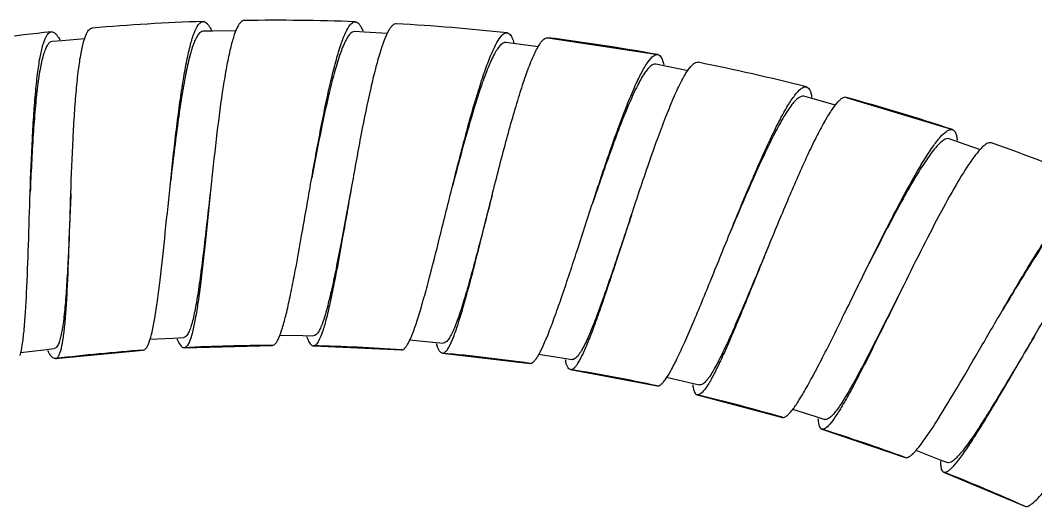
# Model space of a CAD drawing. Header units: millimetres. Extents: x 1035 to 2065, y 1005 to 1731.
# Drawn here: x 1320.75 to 1370.66, y 1522.3 to 1546.24 of the extents above; entities that cross this region are included whole.
import ezdxf

# ---------------------------------------------------------------- set-up
doc = ezdxf.new("R2010")
doc.units = ezdxf.units.MM

msp = doc.modelspace()

# ---------------------------------------------------------------- linework, layer by layer
at = {"color": 7, "linetype": 'Continuous'}
for p, q in [((1322.791, 1545.23), (1322.315, 1545.191)), ((1323.93, 1545.324), (1322.791, 1545.23)), ((1346.685, 1545.38), (1352.081, 1544.548)), ((1361.346, 1542.441), (1366.571, 1540.857)), ((1328.807, 1530.126), (1333.142, 1530.236)), ((1320.761, 1529.884), (1321.902, 1530.024)), ((1321.902, 1530.024), (1322.421, 1530.087)), ((1322.479, 1529.589), (1326.795, 1530.004)), ((1328.807, 1530.126), (1328.807, 1530.126)), ((1335.158, 1530.216), (1339.489, 1530.019)), ((1341.498, 1529.857), (1345.805, 1529.355)), ((1322.479, 1529.589), (1322.479, 1529.589)), ((1347.798, 1529.051), (1352.058, 1528.246)), ((1354.025, 1527.802), (1354.025, 1527.803)), ((1354.025, 1527.802), (1358.218, 1526.699)), ((1360.148, 1526.118), (1364.253, 1524.721)), ((1366.137, 1524.005), (1370.133, 1522.322))]:
    msp.add_line(p, q, dxfattribs=at)
for points in [[(1331.364, 1545.72), (1330.222, 1545.706), (1329.744, 1545.701)], [(1338.808, 1545.587), (1337.667, 1545.654), (1337.19, 1545.683)], [(1346.227, 1544.935), (1345.093, 1545.082), (1344.62, 1545.145)], [(1353.579, 1543.757), (1352.457, 1543.984), (1351.989, 1544.08)], [(1360.829, 1542.064), (1359.726, 1542.371), (1359.266, 1542.499)], [(1367.942, 1539.864), (1366.866, 1540.246), (1366.416, 1540.407)], [(1333.497, 1530.748), (1334.646, 1530.727), (1335.169, 1530.716)], [(1327.113, 1530.54), (1328.262, 1530.6), (1328.782, 1530.626)], [(1339.88, 1530.506), (1341.025, 1530.404), (1341.544, 1530.356)], [(1346.228, 1529.812), (1347.364, 1529.629), (1347.878, 1529.545)], [(1352.514, 1528.673), (1353.632, 1528.411), (1354.139, 1528.291)], [(1358.702, 1527.093), (1359.8, 1526.752), (1360.299, 1526.596)], [(1364.763, 1525.078), (1365.835, 1524.66), (1366.319, 1524.47)]]:
    msp.add_lwpolyline(points, dxfattribs=at)
for centre, radius, start, end in [((1333.248, 1440.338), 105.898, 87.85254, 90.8068), ((1333.246, 1440.344), 105.892, 91.90043, 94.85488), ((1333.245, 1440.308), 105.928, 83.80477, 86.75817), ((1333.245, 1440.343), 105.893, 95.94838, 98.9028), ((1333.249, 1440.337), 105.899, 79.75662, 82.71089), ((1333.251, 1440.343), 105.892, 75.70863, 78.66309), ((1333.253, 1440.343), 105.893, 71.66071, 74.61514), ((1333.251, 1440.335), 105.901, 67.61284, 70.56701), ((1333.247, 1440.335), 89.901, 90.06724, 92.83072), ((1343.74, 1531.057), 2.641, 195.8622, 197.8462), ((1324.411, 1531.23), 2.633, 208.0152, 210.0429), ((1333.247, 1440.328), 89.908, 94.11518, 96.87862), ((1333.248, 1440.342), 89.894, 86.01925, 88.78298), ((1333.249, 1440.343), 89.893, 81.97132, 84.73507), ((1350.112, 1530.088), 2.635, 191.8237, 193.7913), ((1333.25, 1440.337), 89.899, 77.92336, 80.68698), ((1333.243, 1440.31), 89.927, 73.87556, 76.63828), ((1333.251, 1440.336), 89.899, 69.82744, 72.59104), ((1333.254, 1440.341), 89.893, 65.77955, 68.54323)]:
    msp.add_arc(centre, radius, start, end, dxfattribs=at)
for points, knots in [([(1331.756, 1546.226), (1331.692, 1546.225), (1331.588, 1546.156), (1331.489, 1546.023), (1331.439, 1545.932), (1331.413, 1545.881)], [0, 0, 0, 0, 0.385805, 0.658877, 1, 1, 1, 1]), ([(1324.052, 1545.662), (1324.069, 1545.69), (1324.124, 1545.774), (1324.215, 1545.85), (1324.285, 1545.856)], [0, 0, 0, 0, 0.31779, 1, 1, 1, 1]), ([(1328.146, 1538.374), (1328.238, 1539.251), (1328.379, 1540.533), (1328.592, 1542.178), (1328.754, 1543.266), (1328.923, 1544.211), (1329.096, 1544.989), (1329.274, 1545.577), (1329.418, 1545.899), (1329.501, 1546.014)], [0, 0, 0, 0, 0.339656, 0.49648, 0.638902, 0.763166, 0.866111, 0.945368, 1, 1, 1, 1]), ([(1329.501, 1546.014), (1329.519, 1546.038), (1329.578, 1546.113), (1329.668, 1546.176), (1329.735, 1546.178)], [0, 0, 0, 0, 0.313399, 1, 1, 1, 1]), ([(1329.735, 1546.178), (1329.798, 1546.18), (1329.903, 1546.119), (1330.004, 1545.994), (1330.056, 1545.908), (1330.083, 1545.859)], [0, 0, 0, 0, 0.388024, 0.660302, 1, 1, 1, 1]), ([(1331.413, 1545.881), (1331.339, 1545.73), (1331.206, 1545.359), (1331.037, 1544.708), (1330.872, 1543.892), (1330.648, 1542.539), (1330.398, 1540.613), (1330.224, 1539.008), (1330.135, 1538.164)], [0, 0, 0, 0, 0.064117, 0.150378, 0.257273, 0.382449, 0.675192, 1, 1, 1, 1]), ([(1335.08, 1538.489), (1335.234, 1539.356), (1335.464, 1540.624), (1335.792, 1542.249), (1336.031, 1543.322), (1336.265, 1544.252), (1336.493, 1545.016), (1336.712, 1545.591), (1336.878, 1545.903), (1336.969, 1546.012)], [0, 0, 0, 0, 0.339411, 0.496152, 0.638534, 0.762807, 0.865817, 0.945197, 1, 1, 1, 1]), ([(1336.969, 1546.012), (1336.988, 1546.036), (1337.053, 1546.107), (1337.149, 1546.164), (1337.216, 1546.162)], [0, 0, 0, 0, 0.31399, 1, 1, 1, 1]), ([(1338.868, 1545.745), (1338.783, 1545.6), (1338.624, 1545.238), (1338.41, 1544.6), (1338.188, 1543.798), (1337.869, 1542.464), (1337.484, 1540.562), (1337.197, 1538.975), (1337.049, 1538.139)], [0, 0, 0, 0, 0.064217, 0.150547, 0.257477, 0.382655, 0.675327, 1, 1, 1, 1]), ([(1337.216, 1546.162), (1337.279, 1546.159), (1337.379, 1546.091), (1337.472, 1545.958), (1337.518, 1545.869), (1337.541, 1545.818)], [0, 0, 0, 0, 0.387739, 0.660086, 1, 1, 1, 1]), ([(1339.236, 1546.067), (1339.171, 1546.07), (1339.062, 1546.008), (1338.954, 1545.882), (1338.897, 1545.794), (1338.868, 1545.745)], [0, 0, 0, 0, 0.385419, 0.658594, 1, 1, 1, 1]), ([(1321.237, 1537.769), (1321.267, 1538.651), (1321.317, 1539.94), (1321.413, 1541.598), (1321.499, 1542.695), (1321.6, 1543.649), (1321.719, 1544.437), (1321.855, 1545.036), (1321.975, 1545.367), (1322.05, 1545.487)], [0, 0, 0, 0, 0.339785, 0.496653, 0.639096, 0.763354, 0.866261, 0.945454, 1, 1, 1, 1]), ([(1322.05, 1545.487), (1322.066, 1545.512), (1322.12, 1545.591), (1322.206, 1545.659), (1322.271, 1545.666)], [0, 0, 0, 0, 0.313085, 1, 1, 1, 1]), ([(1322.271, 1545.666), (1322.334, 1545.672), (1322.443, 1545.618), (1322.553, 1545.501), (1322.612, 1545.418), (1322.642, 1545.372)], [0, 0, 0, 0, 0.387829, 0.660157, 1, 1, 1, 1]), ([(1323.235, 1537.7), (1323.265, 1538.602), (1323.315, 1539.923), (1323.413, 1541.624), (1323.499, 1542.756), (1323.6, 1543.745), (1323.718, 1544.564), (1323.855, 1545.188), (1323.977, 1545.534), (1324.052, 1545.662)], [0, 0, 0, 0, 0.336929, 0.493509, 0.636184, 0.761018, 0.864688, 0.944729, 1, 1, 1, 1]), ([(1329.744, 1545.701), (1329.655, 1545.701), (1329.515, 1545.579), (1329.394, 1545.371), (1329.233, 1545.009), (1329.055, 1544.402), (1328.857, 1543.504), (1328.668, 1542.41), (1328.415, 1540.68), (1328.254, 1539.317), (1328.146, 1538.376)], [0, 0, 0, 0, 0.035046, 0.06227, 0.097088, 0.189647, 0.311469, 0.459103, 0.627056, 1, 1, 1, 1]), ([(1337.19, 1545.683), (1337.101, 1545.689), (1336.954, 1545.577), (1336.818, 1545.379), (1336.632, 1545.03), (1336.411, 1544.437), (1336.151, 1543.555), (1335.885, 1542.477), (1335.511, 1540.77), (1335.254, 1539.422), (1335.08, 1538.492)], [0, 0, 0, 0, 0.03513, 0.062235, 0.096951, 0.189513, 0.311543, 0.45908, 0.626998, 1, 1, 1, 1]), ([(1342.005, 1538.115), (1342.22, 1538.971), (1342.54, 1540.221), (1342.983, 1541.821), (1343.297, 1542.876), (1343.597, 1543.788), (1343.878, 1544.533), (1344.137, 1545.09), (1344.325, 1545.388), (1344.423, 1545.489)], [0, 0, 0, 0, 0.339805, 0.49668, 0.639127, 0.763383, 0.866285, 0.945469, 1, 1, 1, 1]), ([(1343.943, 1537.627), (1344.163, 1538.503), (1344.489, 1539.783), (1344.943, 1541.425), (1345.265, 1542.515), (1345.572, 1543.46), (1345.859, 1544.236), (1346.125, 1544.817), (1346.316, 1545.13), (1346.417, 1545.239)], [0, 0, 0, 0, 0.336908, 0.493481, 0.636151, 0.760987, 0.864662, 0.944714, 1, 1, 1, 1]), ([(1344.423, 1545.489), (1344.444, 1545.511), (1344.513, 1545.576), (1344.611, 1545.625), (1344.677, 1545.618)], [0, 0, 0, 0, 0.313008, 1, 1, 1, 1]), ([(1344.677, 1545.618), (1344.697, 1545.615), (1344.792, 1545.587), (1344.856, 1545.5), (1344.894, 1545.433)], [0, 0, 0, 0, 0.20688, 1, 1, 1, 1]), ([(1344.894, 1545.433), (1344.902, 1545.42), (1344.933, 1545.362), (1344.959, 1545.301), (1344.977, 1545.254)], [0, 0, 0, 0, 0.226258, 1, 1, 1, 1]), ([(1346.417, 1545.239), (1346.439, 1545.263), (1346.511, 1545.334), (1346.615, 1545.389), (1346.685, 1545.38)], [0, 0, 0, 0, 0.317804, 1, 1, 1, 1]), ([(1322.315, 1545.191), (1322.226, 1545.184), (1322.096, 1545.054), (1321.989, 1544.839), (1321.853, 1544.468), (1321.719, 1543.85), (1321.585, 1542.939), (1321.473, 1541.834), (1321.343, 1540.09), (1321.278, 1538.718), (1321.237, 1537.771)], [0, 0, 0, 0, 0.035046, 0.06211, 0.096778, 0.189337, 0.311341, 0.458852, 0.626806, 1, 1, 1, 1]), ([(1344.619, 1545.142), (1344.532, 1545.155), (1344.376, 1545.056), (1344.226, 1544.868), (1344.016, 1544.533), (1343.755, 1543.957), (1343.432, 1543.096), (1343.09, 1542.04), (1342.597, 1540.362), (1342.244, 1539.034), (1342.005, 1538.117)], [0, 0, 0, 0, 0.034923, 0.062052, 0.096853, 0.189471, 0.311174, 0.458748, 0.626878, 1, 1, 1, 1]), ([(1348.886, 1537.253), (1349.161, 1538.091), (1349.568, 1539.314), (1350.122, 1540.878), (1350.509, 1541.907), (1350.873, 1542.795), (1351.206, 1543.519), (1351.504, 1544.057), (1351.712, 1544.341), (1351.817, 1544.436)], [0, 0, 0, 0, 0.339606, 0.496413, 0.638826, 0.763091, 0.86605, 0.945332, 1, 1, 1, 1]), ([(1351.817, 1544.436), (1351.84, 1544.457), (1351.914, 1544.517), (1352.015, 1544.56), (1352.081, 1544.548)], [0, 0, 0, 0, 0.313496, 1, 1, 1, 1]), ([(1352.081, 1544.548), (1352.155, 1544.535), (1352.256, 1544.424), (1352.333, 1544.242), (1352.368, 1544.119), (1352.384, 1544.05)], [0, 0, 0, 0, 0.371969, 0.648482, 1, 1, 1, 1]), ([(1351.989, 1544.079), (1351.901, 1544.098), (1351.739, 1544.007), (1351.577, 1543.829), (1351.344, 1543.509), (1351.042, 1542.953), (1350.66, 1542.117), (1350.245, 1541.088), (1349.635, 1539.451), (1349.19, 1538.152), (1348.887, 1537.256)], [0, 0, 0, 0, 0.035151, 0.062371, 0.097182, 0.189834, 0.311711, 0.459177, 0.627066, 1, 1, 1, 1]), ([(1350.785, 1536.63), (1351.066, 1537.487), (1351.482, 1538.741), (1352.05, 1540.346), (1352.448, 1541.409), (1352.82, 1542.33), (1353.162, 1543.084), (1353.468, 1543.646), (1353.681, 1543.944), (1353.789, 1544.046)], [0, 0, 0, 0, 0.336787, 0.493317, 0.635964, 0.760803, 0.864511, 0.944625, 1, 1, 1, 1]), ([(1353.789, 1544.046), (1353.813, 1544.069), (1353.89, 1544.135), (1353.998, 1544.183), (1354.068, 1544.17)], [0, 0, 0, 0, 0.318148, 1, 1, 1, 1]), ([(1355.689, 1535.907), (1356.022, 1536.723), (1356.515, 1537.915), (1357.178, 1539.435), (1357.637, 1540.435), (1358.062, 1541.295), (1358.446, 1541.994), (1358.781, 1542.509), (1359.008, 1542.778), (1359.12, 1542.866)], [0, 0, 0, 0, 0.339596, 0.4964, 0.638812, 0.763078, 0.866037, 0.945325, 1, 1, 1, 1]), ([(1359.12, 1542.866), (1359.144, 1542.884), (1359.222, 1542.94), (1359.327, 1542.975), (1359.391, 1542.959)], [0, 0, 0, 0, 0.313502, 1, 1, 1, 1]), ([(1359.391, 1542.959), (1359.464, 1542.94), (1359.557, 1542.823), (1359.621, 1542.636), (1359.647, 1542.512), (1359.658, 1542.442)], [0, 0, 0, 0, 0.372111, 0.648571, 1, 1, 1, 1]), ([(1359.265, 1542.496), (1359.179, 1542.52), (1359.012, 1542.443), (1358.837, 1542.278), (1358.582, 1541.974), (1358.242, 1541.44), (1357.801, 1540.632), (1357.315, 1539.635), (1356.591, 1538.046), (1356.056, 1536.782), (1355.69, 1535.91)], [0, 0, 0, 0, 0.035041, 0.062154, 0.097032, 0.189973, 0.311864, 0.459233, 0.627233, 1, 1, 1, 1]), ([(1361.346, 1542.441), (1361.284, 1542.458), (1361.165, 1542.421), (1361.033, 1542.32), (1360.959, 1542.247), (1360.92, 1542.205)], [0, 0, 0, 0, 0.385775, 0.65885, 1, 1, 1, 1]), ([(1360.92, 1542.205), (1360.807, 1542.081), (1360.576, 1541.761), (1360.232, 1541.183), (1359.846, 1540.446), (1359.253, 1539.209), (1358.477, 1537.429), (1357.862, 1535.937), (1357.541, 1535.151)], [0, 0, 0, 0, 0.064128, 0.150397, 0.257296, 0.382471, 0.675206, 1, 1, 1, 1]), ([(1362.381, 1534.085), (1362.771, 1534.876), (1363.347, 1536.031), (1364.116, 1537.502), (1364.645, 1538.467), (1365.13, 1539.295), (1365.562, 1539.965), (1365.933, 1540.454), (1366.178, 1540.706), (1366.296, 1540.785)], [0, 0, 0, 0, 0.339806, 0.49668, 0.639126, 0.763382, 0.866283, 0.945468, 1, 1, 1, 1]), ([(1366.296, 1540.785), (1366.321, 1540.801), (1366.402, 1540.851), (1366.508, 1540.878), (1366.571, 1540.857)], [0, 0, 0, 0, 0.313035, 1, 1, 1, 1]), ([(1366.571, 1540.857), (1366.642, 1540.834), (1366.727, 1540.709), (1366.777, 1540.519), (1366.795, 1540.392), (1366.801, 1540.322)], [0, 0, 0, 0, 0.371969, 0.648476, 1, 1, 1, 1]), ([(1366.415, 1540.404), (1366.332, 1540.435), (1366.159, 1540.371), (1365.974, 1540.219), (1365.697, 1539.936), (1365.321, 1539.428), (1364.824, 1538.654), (1364.267, 1537.693), (1363.432, 1536.156), (1362.808, 1534.932), (1362.381, 1534.086)], [0, 0, 0, 0, 0.034929, 0.062023, 0.096754, 0.189334, 0.311161, 0.458773, 0.626856, 1, 1, 1, 1]), ([(1368.484, 1540.202), (1368.432, 1540.221), (1368.329, 1540.204), (1368.208, 1540.136), (1368.045, 1540.01), (1367.823, 1539.77), (1367.653, 1539.547), (1367.56, 1539.418)], [0, 0, 0, 0, 0.133386, 0.223408, 0.33388, 0.62154, 1, 1, 1, 1]), ([(1367.56, 1539.418), (1367.305, 1539.064), (1366.776, 1538.211), (1365.973, 1536.761), (1365.091, 1535.049), (1364.486, 1533.831), (1364.174, 1533.2)], [0, 0, 0, 0, 0.184872, 0.424077, 0.702011, 1, 1, 1, 1]), ([(1327.084, 1530.395), (1327.143, 1530.558), (1327.246, 1530.953), (1327.376, 1531.638), (1327.503, 1532.49), (1327.68, 1533.892), (1327.889, 1535.87), (1328.055, 1537.513), (1328.146, 1538.374)], [0, 0, 0, 0, 0.064587, 0.151685, 0.259439, 0.385265, 0.677937, 1, 1, 1, 1]), ([(1333.458, 1530.607), (1333.529, 1530.766), (1333.659, 1531.153), (1333.837, 1531.827), (1334.024, 1532.668), (1334.299, 1534.054), (1334.647, 1536.012), (1334.929, 1537.638), (1335.08, 1538.489)], [0, 0, 0, 0, 0.064673, 0.151831, 0.259616, 0.385445, 0.678052, 1, 1, 1, 1]), ([(1320.742, 1529.739), (1320.79, 1529.906), (1320.864, 1530.308), (1320.945, 1531.001), (1321.012, 1531.86), (1321.089, 1533.27), (1321.158, 1535.257), (1321.207, 1536.905), (1321.237, 1537.769)], [0, 0, 0, 0, 0.064748, 0.151957, 0.259769, 0.3856, 0.678154, 1, 1, 1, 1]), ([(1330.135, 1538.167), (1330.025, 1537.208), (1329.872, 1535.815), (1329.658, 1534.042), (1329.503, 1532.915), (1329.366, 1532.095), (1329.247, 1531.55), (1329.164, 1531.233), (1329.076, 1530.977), (1328.98, 1530.768), (1328.864, 1530.63), (1328.782, 1530.626)], [0, 0, 0, 0, 0.373817, 0.542962, 0.691635, 0.814527, 0.864963, 0.907541, 0.94202, 0.968379, 1, 1, 1, 1]), ([(1330.135, 1538.164), (1330.043, 1537.297), (1329.876, 1535.655), (1329.663, 1533.688), (1329.481, 1532.317), (1329.35, 1531.507), (1329.216, 1530.877), (1329.109, 1530.521), (1329.045, 1530.382)], [0, 0, 0, 0, 0.33228, 0.629054, 0.754133, 0.859178, 0.941648, 1, 1, 1, 1]), ([(1337.049, 1538.142), (1336.872, 1537.195), (1336.622, 1535.817), (1336.283, 1534.065), (1336.049, 1532.951), (1335.855, 1532.143), (1335.698, 1531.608), (1335.592, 1531.297), (1335.486, 1531.048), (1335.376, 1530.846), (1335.251, 1530.714), (1335.169, 1530.716)], [0, 0, 0, 0, 0.373496, 0.542626, 0.691337, 0.814222, 0.86464, 0.907224, 0.94173, 0.968209, 1, 1, 1, 1]), ([(1337.049, 1538.139), (1336.897, 1537.281), (1336.614, 1535.656), (1336.263, 1533.709), (1335.984, 1532.355), (1335.797, 1531.556), (1335.619, 1530.936), (1335.487, 1530.589), (1335.413, 1530.454)], [0, 0, 0, 0, 0.332229, 0.628975, 0.754055, 0.859116, 0.941612, 1, 1, 1, 1]), ([(1339.83, 1530.367), (1339.912, 1530.52), (1340.07, 1530.897), (1340.295, 1531.557), (1340.541, 1532.383), (1340.913, 1533.746), (1341.398, 1535.674), (1341.794, 1537.276), (1342.005, 1538.115)], [0, 0, 0, 0, 0.064664, 0.151816, 0.259597, 0.385426, 0.67804, 1, 1, 1, 1]), ([(1368.927, 1531.795), (1369.372, 1532.557), (1370.028, 1533.668), (1370.899, 1535.08), (1371.494, 1536.005), (1372.037, 1536.797), (1372.515, 1537.434), (1372.919, 1537.897), (1373.182, 1538.131), (1373.305, 1538.201)], [0, 0, 0, 0, 0.339761, 0.496617, 0.639052, 0.763309, 0.866223, 0.945432, 1, 1, 1, 1]), ([(1373.395, 1537.814), (1373.314, 1537.849), (1373.138, 1537.797), (1372.942, 1537.66), (1372.646, 1537.396), (1372.235, 1536.915), (1371.685, 1536.178), (1371.062, 1535.259), (1370.122, 1533.787), (1369.413, 1532.61), (1368.928, 1531.797)], [0, 0, 0, 0, 0.035025, 0.062022, 0.096718, 0.189584, 0.311567, 0.458874, 0.626898, 1, 1, 1, 1]), ([(1323.236, 1537.703), (1323.194, 1536.741), (1323.14, 1535.343), (1323.052, 1533.562), (1322.977, 1532.427), (1322.898, 1531.6), (1322.819, 1531.047), (1322.758, 1530.724), (1322.688, 1530.461), (1322.609, 1530.245), (1322.502, 1530.098), (1322.421, 1530.088)], [0, 0, 0, 0, 0.373246, 0.542222, 0.690919, 0.813887, 0.864432, 0.907121, 0.941733, 0.96827, 1, 1, 1, 1]), ([(1322.741, 1529.987), (1322.787, 1530.146), (1322.861, 1530.53), (1322.942, 1531.19), (1323.01, 1532.01), (1323.087, 1533.362), (1323.159, 1535.274), (1323.207, 1536.864), (1323.235, 1537.7)], [0, 0, 0, 0, 0.064328, 0.150911, 0.258041, 0.383287, 0.675723, 1, 1, 1, 1]), ([(1343.945, 1537.63), (1343.702, 1536.697), (1343.354, 1535.34), (1342.893, 1533.616), (1342.58, 1532.522), (1342.329, 1531.729), (1342.135, 1531.205), (1342.007, 1530.903), (1341.884, 1530.662), (1341.76, 1530.468), (1341.626, 1530.348), (1341.544, 1530.356)], [0, 0, 0, 0, 0.373603, 0.542684, 0.691442, 0.814448, 0.864934, 0.907497, 0.941961, 0.968355, 1, 1, 1, 1]), ([(1341.837, 1530.19), (1341.916, 1530.336), (1342.069, 1530.695), (1342.287, 1531.324), (1342.526, 1532.111), (1342.886, 1533.417), (1343.359, 1535.271), (1343.74, 1536.816), (1343.943, 1537.627)], [0, 0, 0, 0, 0.064305, 0.150873, 0.257995, 0.383241, 0.675693, 1, 1, 1, 1]), ([(1346.169, 1529.675), (1346.261, 1529.822), (1346.445, 1530.187), (1346.716, 1530.829), (1347.02, 1531.635), (1347.488, 1532.969), (1348.108, 1534.86), (1348.616, 1536.431), (1348.886, 1537.253)], [0, 0, 0, 0, 0.064579, 0.151671, 0.259422, 0.385249, 0.677927, 1, 1, 1, 1]), ([(1370.653, 1530.786), (1371.006, 1531.392), (1371.693, 1532.56), (1372.693, 1534.198), (1373.594, 1535.586), (1374.18, 1536.399), (1374.459, 1536.736)], [0, 0, 0, 0, 0.297558, 0.575254, 0.814569, 1, 1, 1, 1]), ([(1350.787, 1536.632), (1350.478, 1535.718), (1350.036, 1534.388), (1349.454, 1532.7), (1349.065, 1531.631), (1348.758, 1530.858), (1348.527, 1530.35), (1348.379, 1530.057), (1348.239, 1529.826), (1348.102, 1529.641), (1347.958, 1529.531), (1347.878, 1529.545)], [0, 0, 0, 0, 0.373763, 0.542978, 0.691632, 0.814482, 0.864941, 0.907558, 0.942057, 0.968411, 1, 1, 1, 1]), ([(1348.159, 1529.359), (1348.248, 1529.499), (1348.425, 1529.846), (1348.688, 1530.457), (1348.982, 1531.226), (1349.433, 1532.503), (1350.036, 1534.32), (1350.525, 1535.835), (1350.785, 1536.63)], [0, 0, 0, 0, 0.064261, 0.1508, 0.257907, 0.383153, 0.675637, 1, 1, 1, 1]), ([(1352.444, 1528.541), (1352.547, 1528.681), (1352.756, 1529.032), (1353.072, 1529.653), (1353.432, 1530.436), (1353.992, 1531.734), (1354.745, 1533.575), (1355.362, 1535.106), (1355.689, 1535.907)], [0, 0, 0, 0, 0.06461, 0.151724, 0.259485, 0.385312, 0.677967, 1, 1, 1, 1]), ([(1357.542, 1535.154), (1357.169, 1534.263), (1356.633, 1532.967), (1355.933, 1531.323), (1355.469, 1530.283), (1355.108, 1529.534), (1354.842, 1529.043), (1354.674, 1528.763), (1354.518, 1528.543), (1354.368, 1528.371), (1354.218, 1528.273), (1354.139, 1528.292)], [0, 0, 0, 0, 0.374103, 0.543424, 0.692163, 0.815139, 0.865587, 0.908066, 0.9423, 0.968462, 1, 1, 1, 1]), ([(1357.541, 1535.151), (1357.211, 1534.344), (1356.593, 1532.814), (1355.84, 1530.984), (1355.282, 1529.719), (1354.931, 1528.977), (1354.627, 1528.409), (1354.424, 1528.097), (1354.324, 1527.981)], [0, 0, 0, 0, 0.33229, 0.629071, 0.754149, 0.859191, 0.941656, 1, 1, 1, 1]), ([(1358.625, 1526.967), (1358.737, 1527.1), (1358.971, 1527.436), (1359.33, 1528.034), (1359.744, 1528.789), (1360.395, 1530.044), (1361.274, 1531.827), (1361.998, 1533.31), (1362.381, 1534.085)], [0, 0, 0, 0, 0.064698, 0.151872, 0.259666, 0.385498, 0.678089, 1, 1, 1, 1]), ([(1364.175, 1533.201), (1363.741, 1532.341), (1363.116, 1531.088), (1362.302, 1529.5), (1361.767, 1528.496), (1361.355, 1527.774), (1361.055, 1527.303), (1360.867, 1527.034), (1360.695, 1526.824), (1360.534, 1526.661), (1360.377, 1526.571), (1360.299, 1526.596)], [0, 0, 0, 0, 0.373564, 0.542606, 0.691315, 0.814293, 0.864796, 0.907396, 0.941904, 0.968333, 1, 1, 1, 1]), ([(1364.174, 1533.2), (1363.789, 1532.419), (1363.064, 1530.937), (1362.184, 1529.165), (1361.539, 1527.943), (1361.136, 1527.228), (1360.793, 1526.682), (1360.569, 1526.385), (1360.461, 1526.276)], [0, 0, 0, 0, 0.33215, 0.628862, 0.753945, 0.859028, 0.94156, 1, 1, 1, 1]), ([(1365.136, 1525.522), (1365.401, 1525.887), (1365.967, 1526.759), (1366.854, 1528.231), (1367.856, 1529.953), (1368.561, 1531.169), (1368.927, 1531.795)], [0, 0, 0, 0, 0.18488, 0.424914, 0.703214, 1, 1, 1, 1]), ([(1370.655, 1530.788), (1370.161, 1529.959), (1369.448, 1528.752), (1368.524, 1527.224), (1367.918, 1526.26), (1367.456, 1525.569), (1367.123, 1525.121), (1366.917, 1524.866), (1366.731, 1524.669), (1366.558, 1524.518), (1366.395, 1524.44), (1366.319, 1524.47)], [0, 0, 0, 0, 0.37379, 0.543, 0.691687, 0.814578, 0.865008, 0.907584, 0.942048, 0.9684, 1, 1, 1, 1]), ([(1366.555, 1524.229), (1366.671, 1524.347), (1366.918, 1524.65), (1367.303, 1525.192), (1367.752, 1525.882), (1368.462, 1527.036), (1369.434, 1528.686), (1370.231, 1530.063), (1370.653, 1530.786)], [0, 0, 0, 0, 0.064248, 0.15078, 0.257885, 0.383132, 0.675628, 1, 1, 1, 1]), ([(1326.795, 1530.004), (1326.855, 1530.009), (1326.945, 1530.095), (1327.022, 1530.238), (1327.063, 1530.338), (1327.084, 1530.395)], [0, 0, 0, 0, 0.361374, 0.641089, 1, 1, 1, 1]), ([(1328.445, 1530.557), (1328.453, 1530.538), (1328.484, 1530.471), (1328.518, 1530.405), (1328.545, 1530.358)], [0, 0, 0, 0, 0.273239, 1, 1, 1, 1]), ([(1328.545, 1530.358), (1328.582, 1530.294), (1328.645, 1530.192), (1328.761, 1530.124), (1328.807, 1530.126)], [0, 0, 0, 0, 0.614493, 1, 1, 1, 1]), ([(1329.045, 1530.382), (1329.014, 1530.315), (1328.962, 1530.207), (1328.854, 1530.129), (1328.807, 1530.126)], [0, 0, 0, 0, 0.614309, 1, 1, 1, 1]), ([(1333.142, 1530.236), (1333.202, 1530.236), (1333.298, 1530.317), (1333.386, 1530.455), (1333.434, 1530.552), (1333.458, 1530.607)], [0, 0, 0, 0, 0.361136, 0.640932, 1, 1, 1, 1]), ([(1334.827, 1530.671), (1334.834, 1530.651), (1334.86, 1530.582), (1334.889, 1530.513), (1334.913, 1530.464)], [0, 0, 0, 0, 0.273453, 1, 1, 1, 1]), ([(1334.913, 1530.464), (1334.946, 1530.398), (1335.001, 1530.292), (1335.111, 1530.217), (1335.157, 1530.216)], [0, 0, 0, 0, 0.614079, 1, 1, 1, 1]), ([(1335.413, 1530.454), (1335.378, 1530.39), (1335.318, 1530.286), (1335.204, 1530.215), (1335.158, 1530.216)], [0, 0, 0, 0, 0.614406, 1, 1, 1, 1]), ([(1339.489, 1530.019), (1339.549, 1530.015), (1339.65, 1530.089), (1339.748, 1530.22), (1339.802, 1530.314), (1339.83, 1530.367)], [0, 0, 0, 0, 0.361077, 0.640878, 1, 1, 1, 1]), ([(1341.498, 1529.857), (1341.439, 1529.862), (1341.353, 1529.949), (1341.281, 1530.093), (1341.244, 1530.192), (1341.226, 1530.248)], [0, 0, 0, 0, 0.362188, 0.641452, 1, 1, 1, 1]), ([(1322.479, 1529.589), (1322.42, 1529.582), (1322.318, 1529.648), (1322.218, 1529.773), (1322.161, 1529.861), (1322.132, 1529.912)], [0, 0, 0, 0, 0.362502, 0.641644, 1, 1, 1, 1]), ([(1322.479, 1529.589), (1322.538, 1529.596), (1322.622, 1529.685), (1322.69, 1529.83), (1322.724, 1529.93), (1322.741, 1529.987)], [0, 0, 0, 0, 0.362777, 0.641953, 1, 1, 1, 1]), ([(1341.498, 1529.857), (1341.557, 1529.851), (1341.658, 1529.921), (1341.755, 1530.048), (1341.809, 1530.139), (1341.837, 1530.19)], [0, 0, 0, 0, 0.362716, 0.641899, 1, 1, 1, 1]), ([(1345.805, 1529.355), (1345.864, 1529.346), (1345.97, 1529.412), (1346.076, 1529.536), (1346.137, 1529.625), (1346.169, 1529.675)], [0, 0, 0, 0, 0.361343, 0.64105, 1, 1, 1, 1]), ([(1347.798, 1529.051), (1347.739, 1529.061), (1347.659, 1529.154), (1347.598, 1529.302), (1347.568, 1529.403), (1347.554, 1529.46)], [0, 0, 0, 0, 0.362242, 0.641501, 1, 1, 1, 1]), ([(1347.798, 1529.051), (1347.856, 1529.041), (1347.962, 1529.103), (1348.067, 1529.223), (1348.128, 1529.309), (1348.159, 1529.359)], [0, 0, 0, 0, 0.362889, 0.642026, 1, 1, 1, 1]), ([(1352.058, 1528.246), (1352.117, 1528.234), (1352.227, 1528.292), (1352.342, 1528.408), (1352.409, 1528.493), (1352.444, 1528.541)], [0, 0, 0, 0, 0.36124, 0.640972, 1, 1, 1, 1]), ([(1353.797, 1528.318), (1353.806, 1528.248), (1353.828, 1528.122), (1353.88, 1527.941), (1353.958, 1527.818), (1354.025, 1527.802)], [0, 0, 0, 0, 0.366706, 0.649213, 1, 1, 1, 1]), ([(1354.324, 1527.981), (1354.276, 1527.925), (1354.196, 1527.837), (1354.07, 1527.792), (1354.025, 1527.802)], [0, 0, 0, 0, 0.614283, 1, 1, 1, 1]), ([(1358.218, 1526.699), (1358.276, 1526.682), (1358.39, 1526.733), (1358.513, 1526.841), (1358.587, 1526.921), (1358.625, 1526.967)], [0, 0, 0, 0, 0.361016, 0.640845, 1, 1, 1, 1]), ([(1359.957, 1526.648), (1359.962, 1526.577), (1359.975, 1526.45), (1360.013, 1526.266), (1360.083, 1526.138), (1360.148, 1526.118)], [0, 0, 0, 0, 0.36668, 0.64918, 1, 1, 1, 1]), ([(1360.461, 1526.276), (1360.408, 1526.223), (1360.322, 1526.14), (1360.192, 1526.104), (1360.148, 1526.118)], [0, 0, 0, 0, 0.614674, 1, 1, 1, 1]), ([(1364.253, 1524.721), (1364.299, 1524.704), (1364.393, 1524.727), (1364.501, 1524.797), (1364.656, 1524.928), (1364.872, 1525.171), (1365.042, 1525.393), (1365.136, 1525.522)], [0, 0, 0, 0, 0.120728, 0.208344, 0.318636, 0.611244, 1, 1, 1, 1]), ([(1365.984, 1524.546), (1365.983, 1524.475), (1365.988, 1524.348), (1366.013, 1524.162), (1366.074, 1524.03), (1366.137, 1524.005)], [0, 0, 0, 0, 0.366526, 0.648964, 1, 1, 1, 1]), ([(1366.137, 1524.005), (1366.192, 1523.983), (1366.308, 1524.021), (1366.436, 1524.116), (1366.514, 1524.188), (1366.555, 1524.229)], [0, 0, 0, 0, 0.36295, 0.642059, 1, 1, 1, 1]), ([(1370.133, 1522.322), (1370.178, 1522.301), (1370.276, 1522.319), (1370.39, 1522.383), (1370.557, 1522.506), (1370.794, 1522.739), (1370.983, 1522.954), (1371.087, 1523.079)], [0, 0, 0, 0, 0.119965, 0.207472, 0.317784, 0.610711, 1, 1, 1, 1])]:
    msp.add_open_spline(points, degree=3, knots=knots, dxfattribs=at)
for points in [[(1330.083, 1545.859), (1330.102, 1545.825), (1330.119, 1545.79), (1330.136, 1545.755)], [(1337.541, 1545.818), (1337.557, 1545.782), (1337.573, 1545.746), (1337.587, 1545.709)], [(1322.642, 1545.372), (1322.663, 1545.339), (1322.682, 1545.306), (1322.701, 1545.272)], [(1344.977, 1545.254), (1344.99, 1545.217), (1345.003, 1545.18), (1345.014, 1545.143)]]:
    msp.add_open_spline(points, degree=3, dxfattribs=at)

doc.saveas('drawing.dxf')
